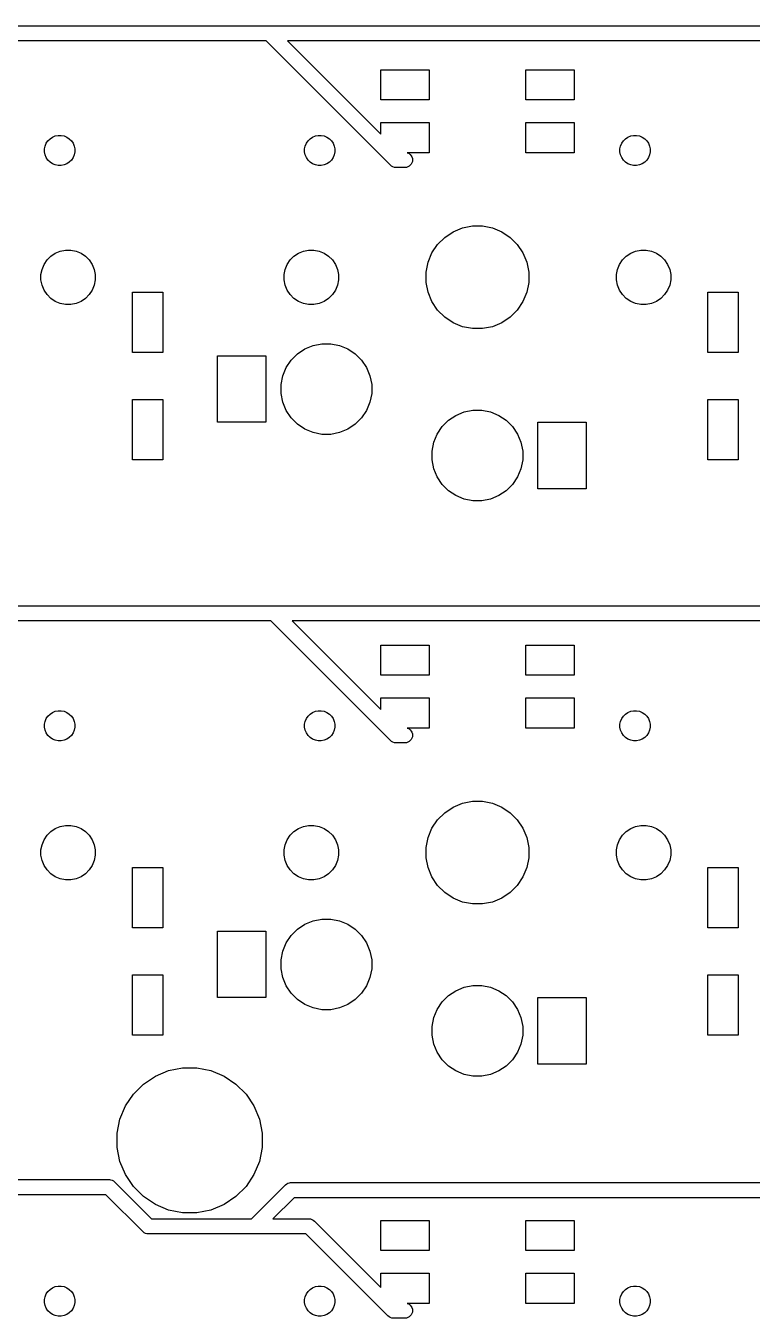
# Model space of a CAD drawing. Extents: x 33 to 239, y -108 to -23.
# Drawn here: x 141.4 to 165.45, y -76.76 to -33.97 of the extents above; entities that cross this region are included whole.
import ezdxf

# ---------------------------------------------------------------- set-up
doc = ezdxf.new("R2010")
doc.units = 0
doc.layers.add('BLACK', color=7, linetype='CONTINUOUS')

msp = doc.modelspace()

# ---------------------------------------------------------------- linework, layer by layer
at = {"layer": 'BLACK', "linetype": 'CONTINUOUS'}
for p, q in [((129.887, -33.975), (149.45, -33.975)), ((149.45, -33.975), (149.463, -33.9738)), ((149.463, -33.9738), (149.475, -33.975)), ((149.475, -33.975), (187.55, -33.975)), ((149.359, -34.475), (130.479, -34.475)), ((153.465, -38.5806), (149.359, -34.475)), ((187.459, -34.475), (150.066, -34.475)), ((150.066, -34.475), (153.15, -37.5589)), ((153.15, -36.425), (153.15, -35.425)), ((153.15, -35.425), (154.75, -35.425)), ((154.75, -35.425), (154.75, -36.425)), ((157.95, -36.425), (157.95, -35.425)), ((157.95, -35.425), (159.55, -35.425)), ((159.55, -35.425), (159.55, -36.425)), ((154.75, -36.425), (153.15, -36.425)), ((159.55, -36.425), (157.95, -36.425)), ((153.15, -37.5589), (153.15, -37.175)), ((153.15, -37.175), (154.75, -37.175)), ((154.75, -37.175), (154.75, -38.175)), ((157.95, -38.175), (157.95, -37.175)), ((157.95, -37.175), (159.55, -37.175)), ((159.55, -37.175), (159.55, -38.175)), ((142.283, -37.6569), (142.374, -37.6192)), ((142.374, -37.6192), (142.471, -37.6)), ((142.471, -37.6), (142.569, -37.6)), ((142.569, -37.6), (142.666, -37.6192)), ((142.666, -37.6192), (142.757, -37.6569)), ((150.893, -37.6569), (150.984, -37.6192)), ((150.984, -37.6192), (151.081, -37.6)), ((151.081, -37.6), (151.179, -37.6)), ((151.179, -37.6), (151.276, -37.6192)), ((151.276, -37.6192), (151.367, -37.6569)), ((161.333, -37.6569), (161.424, -37.6192)), ((161.424, -37.6192), (161.521, -37.6)), ((161.521, -37.6), (161.619, -37.6)), ((161.619, -37.6), (161.716, -37.6192)), ((161.716, -37.6192), (161.807, -37.6569)), ((142.02, -38.0508), (142.039, -37.9542)), ((142.02, -38.1492), (142.02, -38.0508)), ((142.039, -37.9542), (142.077, -37.8632)), ((142.077, -37.8632), (142.132, -37.7813)), ((142.132, -37.7813), (142.201, -37.7116)), ((142.201, -37.7116), (142.283, -37.6569)), ((142.757, -37.6569), (142.839, -37.7116)), ((142.839, -37.7116), (142.908, -37.7813)), ((142.908, -37.7813), (142.963, -37.8632)), ((142.963, -37.8632), (143.001, -37.9542)), ((143.001, -37.9542), (143.02, -38.0508)), ((143.02, -38.0508), (143.02, -38.1492)), ((150.63, -38.0508), (150.649, -37.9542)), ((150.63, -38.1492), (150.63, -38.0508)), ((150.649, -37.9542), (150.687, -37.8632)), ((150.687, -37.8632), (150.742, -37.7813)), ((150.742, -37.7813), (150.811, -37.7116)), ((150.811, -37.7116), (150.893, -37.6569)), ((151.367, -37.6569), (151.449, -37.7116)), ((151.449, -37.7116), (151.518, -37.7813)), ((151.518, -37.7813), (151.573, -37.8632)), ((151.573, -37.8632), (151.611, -37.9542)), ((151.611, -37.9542), (151.63, -38.0508)), ((151.63, -38.0508), (151.63, -38.1492)), ((161.07, -38.0508), (161.089, -37.9542)), ((161.07, -38.1492), (161.07, -38.0508)), ((161.089, -37.9542), (161.127, -37.8632)), ((161.127, -37.8632), (161.182, -37.7813)), ((161.182, -37.7813), (161.251, -37.7116)), ((161.251, -37.7116), (161.333, -37.6569)), ((161.807, -37.6569), (161.889, -37.7116)), ((161.889, -37.7116), (161.958, -37.7813)), ((161.958, -37.7813), (162.013, -37.8632)), ((162.013, -37.8632), (162.051, -37.9542)), ((162.051, -37.9542), (162.07, -38.0508)), ((162.07, -38.0508), (162.07, -38.1492)), ((142.039, -38.2458), (142.02, -38.1492)), ((142.077, -38.3368), (142.039, -38.2458)), ((142.132, -38.4187), (142.077, -38.3368)), ((142.201, -38.4884), (142.132, -38.4187)), ((142.283, -38.5431), (142.201, -38.4884)), ((142.839, -38.4884), (142.757, -38.5431)), ((142.908, -38.4187), (142.839, -38.4884)), ((142.963, -38.3368), (142.908, -38.4187)), ((143.001, -38.2458), (142.963, -38.3368)), ((143.02, -38.1492), (143.001, -38.2458)), ((150.649, -38.2458), (150.63, -38.1492)), ((150.687, -38.3368), (150.649, -38.2458)), ((150.742, -38.4187), (150.687, -38.3368)), ((150.811, -38.4884), (150.742, -38.4187)), ((150.893, -38.5431), (150.811, -38.4884)), ((151.449, -38.4884), (151.367, -38.5431)), ((151.518, -38.4187), (151.449, -38.4884)), ((151.573, -38.3368), (151.518, -38.4187)), ((151.611, -38.2458), (151.573, -38.3368)), ((151.63, -38.1492), (151.611, -38.2458)), ((154.75, -38.175), (154.028, -38.175)), ((154.028, -38.175), (154.046, -38.1804)), ((154.046, -38.1804), (154.09, -38.2036)), ((154.09, -38.2036), (154.128, -38.2349)), ((154.128, -38.2349), (154.159, -38.2729)), ((154.159, -38.2729), (154.182, -38.3164)), ((154.182, -38.5086), (154.159, -38.5521)), ((154.182, -38.3164), (154.196, -38.3635)), ((154.196, -38.4615), (154.182, -38.5086)), ((154.196, -38.3635), (154.201, -38.4125)), ((154.201, -38.4125), (154.196, -38.4615)), ((159.55, -38.175), (157.95, -38.175)), ((161.089, -38.2458), (161.07, -38.1492)), ((161.127, -38.3368), (161.089, -38.2458)), ((161.182, -38.4187), (161.127, -38.3368)), ((161.251, -38.4884), (161.182, -38.4187)), ((161.333, -38.5431), (161.251, -38.4884)), ((161.889, -38.4884), (161.807, -38.5431)), ((161.958, -38.4187), (161.889, -38.4884)), ((162.013, -38.3368), (161.958, -38.4187)), ((162.051, -38.2458), (162.013, -38.3368)), ((162.07, -38.1492), (162.051, -38.2458)), ((142.374, -38.5808), (142.283, -38.5431)), ((142.471, -38.6), (142.374, -38.5808)), ((142.569, -38.6), (142.471, -38.6)), ((142.666, -38.5808), (142.569, -38.6)), ((142.757, -38.5431), (142.666, -38.5808)), ((150.984, -38.5808), (150.893, -38.5431)), ((151.081, -38.6), (150.984, -38.5808)), ((151.179, -38.6), (151.081, -38.6)), ((151.276, -38.5808), (151.179, -38.6)), ((151.367, -38.5431), (151.276, -38.5808)), ((153.472, -38.5901), (153.465, -38.5806)), ((153.51, -38.6214), (153.472, -38.5901)), ((153.554, -38.6446), (153.51, -38.6214)), ((153.601, -38.6589), (153.554, -38.6446)), ((153.638, -38.6625), (153.601, -38.6589)), ((153.65, -38.6637), (153.638, -38.6625)), ((153.638, -38.6625), (153.638, -38.6625)), ((153.662, -38.6625), (153.65, -38.6637)), ((153.962, -38.6625), (153.662, -38.6625)), ((153.999, -38.6589), (153.962, -38.6625)), ((154.046, -38.6446), (153.999, -38.6589)), ((154.09, -38.6214), (154.046, -38.6446)), ((154.128, -38.5901), (154.09, -38.6214)), ((154.159, -38.5521), (154.128, -38.5901)), ((161.424, -38.5808), (161.333, -38.5431)), ((161.521, -38.6), (161.424, -38.5808)), ((161.619, -38.6), (161.521, -38.6)), ((161.716, -38.5808), (161.619, -38.6)), ((161.807, -38.5431), (161.716, -38.5808)), ((155.854, -40.6653), (156.183, -40.6)), ((156.183, -40.6), (156.517, -40.6)), ((156.517, -40.6), (156.846, -40.6653)), ((155.03, -41.2163), (155.266, -40.9795)), ((155.266, -40.9795), (155.545, -40.7935)), ((155.545, -40.7935), (155.854, -40.6653)), ((156.846, -40.6653), (157.155, -40.7935)), ((157.155, -40.7935), (157.434, -40.9795)), ((157.434, -40.9795), (157.67, -41.2163)), ((142.226, -41.6009), (142.374, -41.5024)), ((142.374, -41.5024), (142.537, -41.4346)), ((142.537, -41.4346), (142.711, -41.4)), ((142.711, -41.4), (142.889, -41.4)), ((142.889, -41.4), (143.063, -41.4346)), ((143.063, -41.4346), (143.226, -41.5024)), ((143.226, -41.5024), (143.374, -41.6009)), ((150.276, -41.6009), (150.424, -41.5024)), ((150.424, -41.5024), (150.587, -41.4346)), ((150.587, -41.4346), (150.761, -41.4)), ((150.761, -41.4), (150.939, -41.4)), ((150.939, -41.4), (151.113, -41.4346)), ((151.113, -41.4346), (151.276, -41.5024)), ((151.276, -41.5024), (151.424, -41.6009)), ((154.715, -41.8041), (154.843, -41.4947)), ((154.843, -41.4947), (155.03, -41.2163)), ((157.67, -41.2163), (157.857, -41.4947)), ((157.857, -41.4947), (157.985, -41.8041)), ((161.276, -41.6009), (161.424, -41.5024)), ((161.424, -41.5024), (161.587, -41.4346)), ((161.587, -41.4346), (161.761, -41.4)), ((161.761, -41.4), (161.939, -41.4)), ((161.939, -41.4), (162.113, -41.4346)), ((162.113, -41.4346), (162.276, -41.5024)), ((162.276, -41.5024), (162.424, -41.6009)), ((141.935, -42.0375), (142.002, -41.8737)), ((142.002, -41.8737), (142.101, -41.7263)), ((142.101, -41.7263), (142.226, -41.6009)), ((143.374, -41.6009), (143.499, -41.7263)), ((143.499, -41.7263), (143.598, -41.8737)), ((143.598, -41.8737), (143.665, -42.0375)), ((149.985, -42.0375), (150.052, -41.8737)), ((150.052, -41.8737), (150.151, -41.7263)), ((150.151, -41.7263), (150.276, -41.6009)), ((151.424, -41.6009), (151.549, -41.7263)), ((151.549, -41.7263), (151.648, -41.8737)), ((151.648, -41.8737), (151.715, -42.0375)), ((154.65, -42.1326), (154.715, -41.8041)), ((157.985, -41.8041), (158.05, -42.1326)), ((160.985, -42.0375), (161.052, -41.8737)), ((161.052, -41.8737), (161.151, -41.7263)), ((161.151, -41.7263), (161.276, -41.6009)), ((162.424, -41.6009), (162.549, -41.7263)), ((162.549, -41.7263), (162.648, -41.8737)), ((162.648, -41.8737), (162.715, -42.0375)), ((141.9, -42.2114), (141.935, -42.0375)), ((141.9, -42.3886), (141.9, -42.2114)), ((143.665, -42.0375), (143.7, -42.2114)), ((143.7, -42.2114), (143.7, -42.3886)), ((149.95, -42.2114), (149.985, -42.0375)), ((149.95, -42.3886), (149.95, -42.2114)), ((151.715, -42.0375), (151.75, -42.2114)), ((151.75, -42.2114), (151.75, -42.3886)), ((154.65, -42.4674), (154.65, -42.1326)), ((158.05, -42.1326), (158.05, -42.4674)), ((160.95, -42.2114), (160.985, -42.0375)), ((160.95, -42.3886), (160.95, -42.2114)), ((162.715, -42.0375), (162.75, -42.2114)), ((162.75, -42.2114), (162.75, -42.3886)), ((141.935, -42.5625), (141.9, -42.3886)), ((142.002, -42.7263), (141.935, -42.5625)), ((142.101, -42.8737), (142.002, -42.7263)), ((143.598, -42.7263), (143.499, -42.8737)), ((143.665, -42.5625), (143.598, -42.7263)), ((143.7, -42.3886), (143.665, -42.5625)), ((149.985, -42.5625), (149.95, -42.3886)), ((150.052, -42.7263), (149.985, -42.5625)), ((150.151, -42.8737), (150.052, -42.7263)), ((151.648, -42.7263), (151.549, -42.8737)), ((151.715, -42.5625), (151.648, -42.7263)), ((151.75, -42.3886), (151.715, -42.5625)), ((154.715, -42.7959), (154.65, -42.4674)), ((158.05, -42.4674), (157.985, -42.7959)), ((160.985, -42.5625), (160.95, -42.3886)), ((161.052, -42.7263), (160.985, -42.5625)), ((161.151, -42.8737), (161.052, -42.7263)), ((162.648, -42.7263), (162.549, -42.8737)), ((162.715, -42.5625), (162.648, -42.7263)), ((162.75, -42.3886), (162.715, -42.5625)), ((142.226, -42.9991), (142.101, -42.8737)), ((142.374, -43.0976), (142.226, -42.9991)), ((142.537, -43.1654), (142.374, -43.0976)), ((142.711, -43.2), (142.537, -43.1654)), ((142.889, -43.2), (142.711, -43.2)), ((143.063, -43.1654), (142.889, -43.2)), ((143.226, -43.0976), (143.063, -43.1654)), ((143.374, -42.9991), (143.226, -43.0976)), ((143.499, -42.8737), (143.374, -42.9991)), ((144.931, -44.7937), (144.931, -42.7937)), ((144.931, -42.7937), (145.931, -42.7937)), ((145.931, -42.7937), (145.931, -44.7937)), ((150.276, -42.9991), (150.151, -42.8737)), ((150.424, -43.0976), (150.276, -42.9991)), ((150.587, -43.1654), (150.424, -43.0976)), ((150.761, -43.2), (150.587, -43.1654)), ((150.939, -43.2), (150.761, -43.2)), ((151.113, -43.1654), (150.939, -43.2)), ((151.276, -43.0976), (151.113, -43.1654)), ((151.424, -42.9991), (151.276, -43.0976)), ((151.549, -42.8737), (151.424, -42.9991)), ((154.843, -43.1053), (154.715, -42.7959)), ((155.03, -43.3837), (154.843, -43.1053)), ((157.857, -43.1053), (157.67, -43.3837)), ((157.985, -42.7959), (157.857, -43.1053)), ((161.276, -42.9991), (161.151, -42.8737)), ((161.424, -43.0976), (161.276, -42.9991)), ((161.587, -43.1654), (161.424, -43.0976)), ((161.761, -43.2), (161.587, -43.1654)), ((161.939, -43.2), (161.761, -43.2)), ((162.113, -43.1654), (161.939, -43.2)), ((162.276, -43.0976), (162.113, -43.1654)), ((162.424, -42.9991), (162.276, -43.0976)), ((162.549, -42.8737), (162.424, -42.9991)), ((163.981, -44.7937), (163.981, -42.7937)), ((163.981, -42.7937), (164.981, -42.7937)), ((164.981, -42.7937), (164.981, -44.7937)), ((155.266, -43.6205), (155.03, -43.3837)), ((155.545, -43.8065), (155.266, -43.6205)), ((157.434, -43.6205), (157.155, -43.8065)), ((157.67, -43.3837), (157.434, -43.6205)), ((155.854, -43.9347), (155.545, -43.8065)), ((156.183, -44), (155.854, -43.9347)), ((156.517, -44), (156.183, -44)), ((156.846, -43.9347), (156.517, -44)), ((157.155, -43.8065), (156.846, -43.9347)), ((150.912, -44.5576), (151.202, -44.5)), ((151.202, -44.5), (151.498, -44.5)), ((151.498, -44.5), (151.788, -44.5576)), ((145.931, -44.7937), (144.931, -44.7937)), ((147.75, -47.1), (147.75, -44.9)), ((147.75, -44.9), (149.35, -44.9)), ((149.35, -44.9), (149.35, -47.1)), ((150.185, -45.0438), (150.394, -44.8349)), ((150.394, -44.8349), (150.639, -44.6707)), ((150.639, -44.6707), (150.912, -44.5576)), ((151.788, -44.5576), (152.061, -44.6707)), ((152.061, -44.6707), (152.306, -44.8349)), ((152.306, -44.8349), (152.515, -45.0438)), ((164.981, -44.7937), (163.981, -44.7937)), ((149.908, -45.5625), (150.021, -45.2895)), ((150.021, -45.2895), (150.185, -45.0438)), ((152.515, -45.0438), (152.679, -45.2895)), ((152.679, -45.2895), (152.792, -45.5625)), ((149.85, -45.8523), (149.908, -45.5625)), ((152.792, -45.5625), (152.85, -45.8523)), ((149.85, -46.1477), (149.85, -45.8523)), ((149.908, -46.4375), (149.85, -46.1477)), ((152.85, -46.1477), (152.792, -46.4375)), ((152.85, -45.8523), (152.85, -46.1477)), ((144.931, -48.3437), (144.931, -46.3437)), ((144.931, -46.3437), (145.931, -46.3437)), ((145.931, -46.3437), (145.931, -48.3437)), ((150.021, -46.7105), (149.908, -46.4375)), ((152.792, -46.4375), (152.679, -46.7105)), ((163.981, -48.3437), (163.981, -46.3437)), ((163.981, -46.3437), (164.981, -46.3437)), ((164.981, -46.3437), (164.981, -48.3437)), ((150.185, -46.9562), (150.021, -46.7105)), ((150.394, -47.1651), (150.185, -46.9562)), ((152.515, -46.9562), (152.306, -47.1651)), ((152.679, -46.7105), (152.515, -46.9562)), ((155.185, -47.2438), (155.394, -47.0349)), ((155.394, -47.0349), (155.639, -46.8707)), ((155.639, -46.8707), (155.912, -46.7576)), ((155.912, -46.7576), (156.202, -46.7)), ((156.202, -46.7), (156.498, -46.7)), ((156.498, -46.7), (156.788, -46.7576)), ((156.788, -46.7576), (157.061, -46.8707)), ((157.061, -46.8707), (157.306, -47.0349)), ((157.306, -47.0349), (157.515, -47.2438)), ((149.35, -47.1), (147.75, -47.1)), ((150.639, -47.3293), (150.394, -47.1651)), ((150.912, -47.4424), (150.639, -47.3293)), ((151.202, -47.5), (150.912, -47.4424)), ((151.788, -47.4424), (151.498, -47.5)), ((152.061, -47.3293), (151.788, -47.4424)), ((152.306, -47.1651), (152.061, -47.3293)), ((154.908, -47.7625), (155.021, -47.4895)), ((155.021, -47.4895), (155.185, -47.2438)), ((157.515, -47.2438), (157.679, -47.4895)), ((157.679, -47.4895), (157.792, -47.7625)), ((158.35, -49.3), (158.35, -47.1)), ((158.35, -47.1), (159.95, -47.1)), ((159.95, -47.1), (159.95, -49.3)), ((151.498, -47.5), (151.202, -47.5)), ((154.85, -48.0523), (154.908, -47.7625)), ((157.792, -47.7625), (157.85, -48.0523)), ((145.931, -48.3437), (144.931, -48.3437)), ((154.85, -48.3477), (154.85, -48.0523)), ((154.908, -48.6375), (154.85, -48.3477)), ((157.85, -48.3477), (157.792, -48.6375)), ((157.85, -48.0523), (157.85, -48.3477)), ((164.981, -48.3437), (163.981, -48.3437)), ((155.021, -48.9105), (154.908, -48.6375)), ((157.792, -48.6375), (157.679, -48.9105)), ((155.185, -49.1562), (155.021, -48.9105)), ((155.394, -49.3651), (155.185, -49.1562)), ((157.515, -49.1562), (157.306, -49.3651)), ((157.679, -48.9105), (157.515, -49.1562)), ((155.639, -49.5293), (155.394, -49.3651)), ((155.912, -49.6424), (155.639, -49.5293)), ((157.061, -49.5293), (156.788, -49.6424)), ((157.306, -49.3651), (157.061, -49.5293)), ((159.95, -49.3), (158.35, -49.3)), ((156.202, -49.7), (155.912, -49.6424)), ((156.498, -49.7), (156.202, -49.7)), ((156.788, -49.6424), (156.498, -49.7)), ((130.575, -53.175), (149.6, -53.175)), ((149.6, -53.175), (149.612, -53.1738)), ((149.612, -53.1738), (149.625, -53.175)), ((149.625, -53.175), (168.65, -53.175)), ((149.509, -53.675), (131.166, -53.675)), ((153.465, -57.6306), (149.509, -53.675)), ((168.559, -53.675), (150.216, -53.675)), ((150.216, -53.675), (153.15, -56.6089)), ((153.15, -55.475), (153.15, -54.475)), ((153.15, -54.475), (154.75, -54.475)), ((154.75, -54.475), (154.75, -55.475)), ((157.95, -55.475), (157.95, -54.475)), ((157.95, -54.475), (159.55, -54.475)), ((159.55, -54.475), (159.55, -55.475)), ((154.75, -55.475), (153.15, -55.475)), ((159.55, -55.475), (157.95, -55.475)), ((153.15, -56.6089), (153.15, -56.225)), ((153.15, -56.225), (154.75, -56.225)), ((154.75, -56.225), (154.75, -57.225)), ((157.95, -57.225), (157.95, -56.225)), ((157.95, -56.225), (159.55, -56.225)), ((159.55, -56.225), (159.55, -57.225)), ((142.077, -56.9132), (142.132, -56.8313)), ((142.132, -56.8313), (142.201, -56.7616)), ((142.201, -56.7616), (142.283, -56.7069)), ((142.283, -56.7069), (142.374, -56.6692)), ((142.374, -56.6692), (142.471, -56.65)), ((142.471, -56.65), (142.569, -56.65)), ((142.569, -56.65), (142.666, -56.6692)), ((142.666, -56.6692), (142.757, -56.7069)), ((142.757, -56.7069), (142.839, -56.7616)), ((142.839, -56.7616), (142.908, -56.8313)), ((142.908, -56.8313), (142.963, -56.9132)), ((150.687, -56.9132), (150.742, -56.8313)), ((150.742, -56.8313), (150.811, -56.7616)), ((150.811, -56.7616), (150.893, -56.7069)), ((150.893, -56.7069), (150.984, -56.6692)), ((150.984, -56.6692), (151.081, -56.65)), ((151.081, -56.65), (151.179, -56.65)), ((151.179, -56.65), (151.276, -56.6692)), ((151.276, -56.6692), (151.367, -56.7069)), ((151.367, -56.7069), (151.449, -56.7616)), ((151.449, -56.7616), (151.518, -56.8313)), ((151.518, -56.8313), (151.573, -56.9132)), ((161.127, -56.9132), (161.182, -56.8313)), ((161.182, -56.8313), (161.251, -56.7616)), ((161.251, -56.7616), (161.333, -56.7069)), ((161.333, -56.7069), (161.424, -56.6692)), ((161.424, -56.6692), (161.521, -56.65)), ((161.521, -56.65), (161.619, -56.65)), ((161.619, -56.65), (161.716, -56.6692)), ((161.716, -56.6692), (161.807, -56.7069)), ((161.807, -56.7069), (161.889, -56.7616)), ((161.889, -56.7616), (161.958, -56.8313)), ((161.958, -56.8313), (162.013, -56.9132)), ((142.02, -57.1008), (142.039, -57.0042)), ((142.02, -57.1992), (142.02, -57.1008)), ((142.039, -57.2958), (142.02, -57.1992)), ((142.039, -57.0042), (142.077, -56.9132)), ((142.077, -57.3868), (142.039, -57.2958)), ((142.963, -56.9132), (143.001, -57.0042)), ((143.001, -57.2958), (142.963, -57.3868)), ((143.001, -57.0042), (143.02, -57.1008)), ((143.02, -57.1992), (143.001, -57.2958)), ((143.02, -57.1008), (143.02, -57.1992)), ((150.63, -57.1008), (150.649, -57.0042)), ((150.63, -57.1992), (150.63, -57.1008)), ((150.649, -57.2958), (150.63, -57.1992)), ((150.649, -57.0042), (150.687, -56.9132)), ((150.687, -57.3868), (150.649, -57.2958)), ((151.573, -56.9132), (151.611, -57.0042)), ((151.611, -57.2958), (151.573, -57.3868)), ((151.611, -57.0042), (151.63, -57.1008)), ((151.63, -57.1992), (151.611, -57.2958)), ((151.63, -57.1008), (151.63, -57.1992)), ((154.75, -57.225), (154.028, -57.225)), ((154.028, -57.225), (154.046, -57.2304)), ((154.046, -57.2304), (154.09, -57.2536)), ((154.09, -57.2536), (154.128, -57.2849)), ((154.128, -57.2849), (154.159, -57.3229)), ((154.159, -57.3229), (154.182, -57.3664)), ((159.55, -57.225), (157.95, -57.225)), ((161.07, -57.1008), (161.089, -57.0042)), ((161.07, -57.1992), (161.07, -57.1008)), ((161.089, -57.2958), (161.07, -57.1992)), ((161.089, -57.0042), (161.127, -56.9132)), ((161.127, -57.3868), (161.089, -57.2958)), ((162.013, -56.9132), (162.051, -57.0042)), ((162.051, -57.2958), (162.013, -57.3868)), ((162.051, -57.0042), (162.07, -57.1008)), ((162.07, -57.1992), (162.051, -57.2958)), ((162.07, -57.1008), (162.07, -57.1992)), ((142.132, -57.4687), (142.077, -57.3868)), ((142.201, -57.5384), (142.132, -57.4687)), ((142.283, -57.5931), (142.201, -57.5384)), ((142.374, -57.6308), (142.283, -57.5931)), ((142.471, -57.65), (142.374, -57.6308)), ((142.569, -57.65), (142.471, -57.65)), ((142.666, -57.6308), (142.569, -57.65)), ((142.757, -57.5931), (142.666, -57.6308)), ((142.839, -57.5384), (142.757, -57.5931)), ((142.908, -57.4687), (142.839, -57.5384)), ((142.963, -57.3868), (142.908, -57.4687)), ((150.742, -57.4687), (150.687, -57.3868)), ((150.811, -57.5384), (150.742, -57.4687)), ((150.893, -57.5931), (150.811, -57.5384)), ((150.984, -57.6308), (150.893, -57.5931)), ((151.081, -57.65), (150.984, -57.6308)), ((151.179, -57.65), (151.081, -57.65)), ((151.276, -57.6308), (151.179, -57.65)), ((151.367, -57.5931), (151.276, -57.6308)), ((151.449, -57.5384), (151.367, -57.5931)), ((151.518, -57.4687), (151.449, -57.5384)), ((151.573, -57.3868), (151.518, -57.4687)), ((153.472, -57.6401), (153.465, -57.6306)), ((153.51, -57.6714), (153.472, -57.6401)), ((153.554, -57.6946), (153.51, -57.6714)), ((153.601, -57.7089), (153.554, -57.6946)), ((153.638, -57.7125), (153.601, -57.7089)), ((153.65, -57.7137), (153.638, -57.7125)), ((153.638, -57.7125), (153.638, -57.7125)), ((153.662, -57.7125), (153.65, -57.7137)), ((153.962, -57.7125), (153.662, -57.7125)), ((153.999, -57.7089), (153.962, -57.7125)), ((154.046, -57.6946), (153.999, -57.7089)), ((154.09, -57.6714), (154.046, -57.6946)), ((154.128, -57.6401), (154.09, -57.6714)), ((154.159, -57.6021), (154.128, -57.6401)), ((154.182, -57.5586), (154.159, -57.6021)), ((154.182, -57.3664), (154.196, -57.4135)), ((154.196, -57.5115), (154.182, -57.5586)), ((154.196, -57.4135), (154.201, -57.4625)), ((154.201, -57.4625), (154.196, -57.5115)), ((161.182, -57.4687), (161.127, -57.3868)), ((161.251, -57.5384), (161.182, -57.4687)), ((161.333, -57.5931), (161.251, -57.5384)), ((161.424, -57.6308), (161.333, -57.5931)), ((161.521, -57.65), (161.424, -57.6308)), ((161.619, -57.65), (161.521, -57.65)), ((161.716, -57.6308), (161.619, -57.65)), ((161.807, -57.5931), (161.716, -57.6308)), ((161.889, -57.5384), (161.807, -57.5931)), ((161.958, -57.4687), (161.889, -57.5384)), ((162.013, -57.3868), (161.958, -57.4687)), ((155.266, -60.0295), (155.545, -59.8435)), ((155.545, -59.8435), (155.854, -59.7153)), ((155.854, -59.7153), (156.183, -59.65)), ((156.183, -59.65), (156.517, -59.65)), ((156.517, -59.65), (156.846, -59.7153)), ((156.846, -59.7153), (157.155, -59.8435)), ((157.155, -59.8435), (157.434, -60.0295)), ((154.843, -60.5447), (155.03, -60.2663)), ((155.03, -60.2663), (155.266, -60.0295)), ((157.434, -60.0295), (157.67, -60.2663)), ((157.67, -60.2663), (157.857, -60.5447)), ((142.101, -60.7763), (142.226, -60.6509)), ((142.226, -60.6509), (142.374, -60.5524)), ((142.374, -60.5524), (142.537, -60.4846)), ((142.537, -60.4846), (142.711, -60.45)), ((142.711, -60.45), (142.889, -60.45)), ((142.889, -60.45), (143.063, -60.4846)), ((143.063, -60.4846), (143.226, -60.5524)), ((143.226, -60.5524), (143.374, -60.6509)), ((143.374, -60.6509), (143.499, -60.7763)), ((150.151, -60.7763), (150.276, -60.6509)), ((150.276, -60.6509), (150.424, -60.5524)), ((150.424, -60.5524), (150.587, -60.4846)), ((150.587, -60.4846), (150.761, -60.45)), ((150.761, -60.45), (150.939, -60.45)), ((150.939, -60.45), (151.113, -60.4846)), ((151.113, -60.4846), (151.276, -60.5524)), ((151.276, -60.5524), (151.424, -60.6509)), ((151.424, -60.6509), (151.549, -60.7763)), ((154.715, -60.8541), (154.843, -60.5447)), ((157.857, -60.5447), (157.985, -60.8541)), ((161.151, -60.7763), (161.276, -60.6509)), ((161.276, -60.6509), (161.424, -60.5524)), ((161.424, -60.5524), (161.587, -60.4846)), ((161.587, -60.4846), (161.761, -60.45)), ((161.761, -60.45), (161.939, -60.45)), ((161.939, -60.45), (162.113, -60.4846)), ((162.113, -60.4846), (162.276, -60.5524)), ((162.276, -60.5524), (162.424, -60.6509)), ((162.424, -60.6509), (162.549, -60.7763)), ((141.9, -61.2614), (141.935, -61.0875)), ((141.935, -61.0875), (142.002, -60.9237)), ((142.002, -60.9237), (142.101, -60.7763)), ((143.499, -60.7763), (143.598, -60.9237)), ((143.598, -60.9237), (143.665, -61.0875)), ((143.665, -61.0875), (143.7, -61.2614)), ((149.95, -61.2614), (149.985, -61.0875)), ((149.985, -61.0875), (150.052, -60.9237)), ((150.052, -60.9237), (150.151, -60.7763)), ((151.549, -60.7763), (151.648, -60.9237)), ((151.648, -60.9237), (151.715, -61.0875)), ((151.715, -61.0875), (151.75, -61.2614)), ((154.65, -61.1826), (154.715, -60.8541)), ((154.65, -61.5174), (154.65, -61.1826)), ((157.985, -60.8541), (158.05, -61.1826)), ((158.05, -61.1826), (158.05, -61.5174)), ((160.95, -61.2614), (160.985, -61.0875)), ((160.985, -61.0875), (161.052, -60.9237)), ((161.052, -60.9237), (161.151, -60.7763)), ((162.549, -60.7763), (162.648, -60.9237)), ((162.648, -60.9237), (162.715, -61.0875)), ((162.715, -61.0875), (162.75, -61.2614)), ((141.9, -61.4386), (141.9, -61.2614)), ((141.935, -61.6125), (141.9, -61.4386)), ((142.002, -61.7763), (141.935, -61.6125)), ((143.665, -61.6125), (143.598, -61.7763)), ((143.7, -61.4386), (143.665, -61.6125)), ((143.7, -61.2614), (143.7, -61.4386)), ((149.95, -61.4386), (149.95, -61.2614)), ((149.985, -61.6125), (149.95, -61.4386)), ((150.052, -61.7763), (149.985, -61.6125)), ((151.715, -61.6125), (151.648, -61.7763)), ((151.75, -61.4386), (151.715, -61.6125)), ((151.75, -61.2614), (151.75, -61.4386)), ((154.715, -61.8459), (154.65, -61.5174)), ((158.05, -61.5174), (157.985, -61.8459)), ((160.95, -61.4386), (160.95, -61.2614)), ((160.985, -61.6125), (160.95, -61.4386)), ((161.052, -61.7763), (160.985, -61.6125)), ((162.715, -61.6125), (162.648, -61.7763)), ((162.75, -61.4386), (162.715, -61.6125)), ((162.75, -61.2614), (162.75, -61.4386)), ((142.101, -61.9237), (142.002, -61.7763)), ((142.226, -62.0491), (142.101, -61.9237)), ((143.499, -61.9237), (143.374, -62.0491)), ((143.598, -61.7763), (143.499, -61.9237)), ((144.931, -63.8437), (144.931, -61.8437)), ((144.931, -61.8437), (145.931, -61.8437)), ((145.931, -61.8437), (145.931, -63.8437)), ((150.151, -61.9237), (150.052, -61.7763)), ((150.276, -62.0491), (150.151, -61.9237)), ((151.549, -61.9237), (151.424, -62.0491)), ((151.648, -61.7763), (151.549, -61.9237)), ((154.843, -62.1553), (154.715, -61.8459)), ((157.985, -61.8459), (157.857, -62.1553)), ((161.151, -61.9237), (161.052, -61.7763)), ((161.276, -62.0491), (161.151, -61.9237)), ((162.549, -61.9237), (162.424, -62.0491)), ((162.648, -61.7763), (162.549, -61.9237)), ((163.981, -63.8437), (163.981, -61.8437)), ((163.981, -61.8437), (164.981, -61.8437)), ((164.981, -61.8437), (164.981, -63.8437)), ((142.374, -62.1476), (142.226, -62.0491)), ((142.537, -62.2154), (142.374, -62.1476)), ((142.711, -62.25), (142.537, -62.2154)), ((142.889, -62.25), (142.711, -62.25)), ((143.063, -62.2154), (142.889, -62.25)), ((143.226, -62.1476), (143.063, -62.2154)), ((143.374, -62.0491), (143.226, -62.1476)), ((150.424, -62.1476), (150.276, -62.0491)), ((150.587, -62.2154), (150.424, -62.1476)), ((150.761, -62.25), (150.587, -62.2154)), ((150.939, -62.25), (150.761, -62.25)), ((151.113, -62.2154), (150.939, -62.25)), ((151.276, -62.1476), (151.113, -62.2154)), ((151.424, -62.0491), (151.276, -62.1476)), ((155.03, -62.4337), (154.843, -62.1553)), ((155.266, -62.6705), (155.03, -62.4337)), ((157.67, -62.4337), (157.434, -62.6705)), ((157.857, -62.1553), (157.67, -62.4337)), ((161.424, -62.1476), (161.276, -62.0491)), ((161.587, -62.2154), (161.424, -62.1476)), ((161.761, -62.25), (161.587, -62.2154)), ((161.939, -62.25), (161.761, -62.25)), ((162.113, -62.2154), (161.939, -62.25)), ((162.276, -62.1476), (162.113, -62.2154)), ((162.424, -62.0491), (162.276, -62.1476)), ((155.545, -62.8565), (155.266, -62.6705)), ((155.854, -62.9847), (155.545, -62.8565)), ((157.155, -62.8565), (156.846, -62.9847)), ((157.434, -62.6705), (157.155, -62.8565)), ((156.183, -63.05), (155.854, -62.9847)), ((156.517, -63.05), (156.183, -63.05)), ((156.846, -62.9847), (156.517, -63.05)), ((150.394, -63.8849), (150.639, -63.7207)), ((150.639, -63.7207), (150.912, -63.6076)), ((150.912, -63.6076), (151.202, -63.55)), ((151.202, -63.55), (151.498, -63.55)), ((151.498, -63.55), (151.788, -63.6076)), ((151.788, -63.6076), (152.061, -63.7207)), ((152.061, -63.7207), (152.306, -63.8849)), ((145.931, -63.8437), (144.931, -63.8437)), ((147.75, -66.15), (147.75, -63.95)), ((147.75, -63.95), (149.35, -63.95)), ((149.35, -63.95), (149.35, -66.15)), ((150.021, -64.3395), (150.185, -64.0938)), ((150.185, -64.0938), (150.394, -63.8849)), ((152.306, -63.8849), (152.515, -64.0938)), ((152.515, -64.0938), (152.679, -64.3395)), ((164.981, -63.8437), (163.981, -63.8437)), ((149.85, -64.9023), (149.908, -64.6125)), ((149.908, -64.6125), (150.021, -64.3395)), ((152.679, -64.3395), (152.792, -64.6125)), ((152.792, -64.6125), (152.85, -64.9023)), ((149.85, -65.1977), (149.85, -64.9023)), ((152.85, -64.9023), (152.85, -65.1977)), ((144.931, -67.3937), (144.931, -65.3937)), ((144.931, -65.3937), (145.931, -65.3937)), ((145.931, -65.3937), (145.931, -67.3937)), ((149.908, -65.4875), (149.85, -65.1977)), ((152.85, -65.1977), (152.792, -65.4875)), ((163.981, -67.3937), (163.981, -65.3937)), ((163.981, -65.3937), (164.981, -65.3937)), ((164.981, -65.3937), (164.981, -67.3937)), ((150.021, -65.7605), (149.908, -65.4875)), ((150.185, -66.0062), (150.021, -65.7605)), ((152.679, -65.7605), (152.515, -66.0062)), ((152.792, -65.4875), (152.679, -65.7605)), ((155.639, -65.9207), (155.912, -65.8076)), ((155.912, -65.8076), (156.202, -65.75)), ((156.202, -65.75), (156.498, -65.75)), ((156.498, -65.75), (156.788, -65.8076)), ((156.788, -65.8076), (157.061, -65.9207)), ((149.35, -66.15), (147.75, -66.15)), ((150.394, -66.2151), (150.185, -66.0062)), ((150.639, -66.3793), (150.394, -66.2151)), ((152.306, -66.2151), (152.061, -66.3793)), ((152.515, -66.0062), (152.306, -66.2151)), ((155.021, -66.5395), (155.185, -66.2938)), ((155.185, -66.2938), (155.394, -66.0849)), ((155.394, -66.0849), (155.639, -65.9207)), ((157.061, -65.9207), (157.306, -66.0849)), ((157.306, -66.0849), (157.515, -66.2938)), ((157.515, -66.2938), (157.679, -66.5395)), ((158.35, -68.35), (158.35, -66.15)), ((158.35, -66.15), (159.95, -66.15)), ((159.95, -66.15), (159.95, -68.35)), ((150.912, -66.4924), (150.639, -66.3793)), ((151.202, -66.55), (150.912, -66.4924)), ((151.498, -66.55), (151.202, -66.55)), ((151.788, -66.4924), (151.498, -66.55)), ((152.061, -66.3793), (151.788, -66.4924)), ((154.908, -66.8125), (155.021, -66.5395)), ((157.679, -66.5395), (157.792, -66.8125)), ((154.85, -67.1023), (154.908, -66.8125)), ((154.85, -67.3977), (154.85, -67.1023)), ((157.792, -66.8125), (157.85, -67.1023)), ((157.85, -67.1023), (157.85, -67.3977)), ((145.931, -67.3937), (144.931, -67.3937)), ((154.908, -67.6875), (154.85, -67.3977)), ((157.85, -67.3977), (157.792, -67.6875)), ((164.981, -67.3937), (163.981, -67.3937)), ((155.021, -67.9605), (154.908, -67.6875)), ((155.185, -68.2062), (155.021, -67.9605)), ((157.679, -67.9605), (157.515, -68.2062)), ((157.792, -67.6875), (157.679, -67.9605)), ((155.394, -68.4151), (155.185, -68.2062)), ((155.639, -68.5793), (155.394, -68.4151)), ((157.306, -68.4151), (157.061, -68.5793)), ((157.515, -68.2062), (157.306, -68.4151)), ((159.95, -68.35), (158.35, -68.35)), ((145.295, -69.0108), (145.688, -68.7481)), ((145.688, -68.7481), (146.125, -68.5672)), ((146.125, -68.5672), (146.589, -68.475)), ((146.589, -68.475), (147.061, -68.475)), ((147.061, -68.475), (147.525, -68.5672)), ((147.525, -68.5672), (147.962, -68.7481)), ((147.962, -68.7481), (148.355, -69.0108)), ((155.912, -68.6924), (155.639, -68.5793)), ((156.202, -68.75), (155.912, -68.6924)), ((156.498, -68.75), (156.202, -68.75)), ((156.788, -68.6924), (156.498, -68.75)), ((157.061, -68.5793), (156.788, -68.6924)), ((144.961, -69.3451), (145.295, -69.0108)), ((148.355, -69.0108), (148.689, -69.3451)), ((144.517, -70.1749), (144.698, -69.7382)), ((144.698, -69.7382), (144.961, -69.3451)), ((148.689, -69.3451), (148.952, -69.7382)), ((148.952, -69.7382), (149.133, -70.1749)), ((144.425, -70.6386), (144.517, -70.1749)), ((149.133, -70.1749), (149.225, -70.6386)), ((144.425, -71.1114), (144.425, -70.6386)), ((149.225, -70.6386), (149.225, -71.1114)), ((144.517, -71.5751), (144.425, -71.1114)), ((149.225, -71.1114), (149.133, -71.5751)), ((144.698, -72.0118), (144.517, -71.5751)), ((149.133, -71.5751), (148.952, -72.0118)), ((130.525, -72.175), (144.145, -72.175)), ((144.145, -72.175), (144.157, -72.1738)), ((144.157, -72.1738), (144.169, -72.175)), ((144.169, -72.175), (144.206, -72.1786)), ((144.206, -72.1786), (144.253, -72.1929)), ((144.253, -72.1929), (144.297, -72.2161)), ((144.297, -72.2161), (144.335, -72.2474)), ((144.335, -72.2474), (144.342, -72.2569)), ((144.342, -72.2569), (145.561, -73.475)), ((144.961, -72.4049), (144.698, -72.0118)), ((148.952, -72.0118), (148.689, -72.4049)), ((150.035, -72.3161), (150.079, -72.2929)), ((150.079, -72.2929), (150.126, -72.2786)), ((150.126, -72.2786), (150.163, -72.275)), ((150.163, -72.275), (150.175, -72.2738)), ((150.163, -72.275), (150.163, -72.275)), ((150.175, -72.2738), (150.187, -72.275)), ((150.187, -72.275), (168.64, -72.275)), ((144.053, -72.675), (131.116, -72.675)), ((145.272, -73.8931), (144.053, -72.675)), ((145.295, -72.7392), (144.961, -72.4049)), ((145.688, -73.0019), (145.295, -72.7392)), ((148.355, -72.7392), (147.962, -73.0019)), ((148.689, -72.4049), (148.355, -72.7392)), ((148.871, -73.475), (149.99, -72.3569)), ((149.99, -72.3569), (149.997, -72.3474)), ((149.997, -72.3474), (150.035, -72.3161)), ((146.125, -73.1828), (145.688, -73.0019)), ((147.962, -73.0019), (147.525, -73.1828)), ((150.279, -72.775), (149.579, -73.475)), ((168.549, -72.775), (150.279, -72.775)), ((145.561, -73.475), (148.871, -73.475)), ((146.589, -73.275), (146.125, -73.1828)), ((147.061, -73.275), (146.589, -73.275)), ((147.525, -73.1828), (147.061, -73.275)), ((149.579, -73.475), (150.763, -73.475)), ((150.763, -73.475), (150.775, -73.4738)), ((150.775, -73.4738), (150.787, -73.475)), ((150.787, -73.475), (150.824, -73.4786)), ((150.824, -73.4786), (150.871, -73.4929)), ((150.871, -73.4929), (150.915, -73.5161)), ((150.915, -73.5161), (150.953, -73.5474)), ((150.953, -73.5474), (150.96, -73.5569)), ((150.96, -73.5569), (153.15, -75.7464)), ((153.15, -74.525), (153.15, -73.525)), ((153.15, -73.525), (154.75, -73.525)), ((154.75, -73.525), (154.75, -74.525)), ((157.95, -74.525), (157.95, -73.525)), ((157.95, -73.525), (159.55, -73.525)), ((159.55, -73.525), (159.55, -74.525)), ((145.279, -73.9026), (145.272, -73.8931)), ((145.317, -73.9339), (145.279, -73.9026)), ((145.361, -73.9571), (145.317, -73.9339)), ((145.408, -73.9714), (145.361, -73.9571)), ((145.457, -73.9762), (145.408, -73.9714)), ((145.469, -73.975), (145.457, -73.9762)), ((148.963, -73.975), (145.469, -73.975)), ((148.975, -73.9762), (148.963, -73.975)), ((148.987, -73.975), (148.975, -73.9762)), ((150.671, -73.975), (148.987, -73.975)), ((153.377, -76.6806), (150.671, -73.975)), ((154.75, -74.525), (153.15, -74.525)), ((159.55, -74.525), (157.95, -74.525)), ((153.15, -75.7464), (153.15, -75.275)), ((153.15, -75.275), (154.75, -75.275)), ((154.75, -75.275), (154.75, -76.275)), ((157.95, -76.275), (157.95, -75.275)), ((157.95, -75.275), (159.55, -75.275)), ((159.55, -75.275), (159.55, -76.275)), ((142.283, -75.7569), (142.374, -75.7192)), ((142.374, -75.7192), (142.471, -75.7)), ((142.471, -75.7), (142.569, -75.7)), ((142.569, -75.7), (142.666, -75.7192)), ((142.666, -75.7192), (142.757, -75.7569)), ((150.893, -75.7569), (150.984, -75.7192)), ((150.984, -75.7192), (151.081, -75.7)), ((151.081, -75.7), (151.179, -75.7)), ((151.179, -75.7), (151.276, -75.7192)), ((151.276, -75.7192), (151.367, -75.7569)), ((161.333, -75.7569), (161.424, -75.7192)), ((161.424, -75.7192), (161.521, -75.7)), ((161.521, -75.7), (161.619, -75.7)), ((161.619, -75.7), (161.716, -75.7192)), ((161.716, -75.7192), (161.807, -75.7569)), ((142.02, -76.1508), (142.039, -76.0542)), ((142.02, -76.2492), (142.02, -76.1508)), ((142.039, -76.0542), (142.077, -75.9632)), ((142.077, -75.9632), (142.132, -75.8813)), ((142.132, -75.8813), (142.201, -75.8116)), ((142.201, -75.8116), (142.283, -75.7569)), ((142.757, -75.7569), (142.839, -75.8116)), ((142.839, -75.8116), (142.908, -75.8813)), ((142.908, -75.8813), (142.963, -75.9632)), ((142.963, -75.9632), (143.001, -76.0542)), ((143.001, -76.0542), (143.02, -76.1508)), ((143.02, -76.1508), (143.02, -76.2492)), ((150.63, -76.1508), (150.649, -76.0542)), ((150.63, -76.2492), (150.63, -76.1508)), ((150.649, -76.0542), (150.687, -75.9632)), ((150.687, -75.9632), (150.742, -75.8813)), ((150.742, -75.8813), (150.811, -75.8116)), ((150.811, -75.8116), (150.893, -75.7569)), ((151.367, -75.7569), (151.449, -75.8116)), ((151.449, -75.8116), (151.518, -75.8813)), ((151.518, -75.8813), (151.573, -75.9632)), ((151.573, -75.9632), (151.611, -76.0542)), ((151.611, -76.0542), (151.63, -76.1508)), ((151.63, -76.1508), (151.63, -76.2492)), ((161.07, -76.1508), (161.089, -76.0542)), ((161.07, -76.2492), (161.07, -76.1508)), ((161.089, -76.0542), (161.127, -75.9632)), ((161.127, -75.9632), (161.182, -75.8813)), ((161.182, -75.8813), (161.251, -75.8116)), ((161.251, -75.8116), (161.333, -75.7569)), ((161.807, -75.7569), (161.889, -75.8116)), ((161.889, -75.8116), (161.958, -75.8813)), ((161.958, -75.8813), (162.013, -75.9632)), ((162.013, -75.9632), (162.051, -76.0542)), ((162.051, -76.0542), (162.07, -76.1508)), ((162.07, -76.1508), (162.07, -76.2492)), ((142.039, -76.3458), (142.02, -76.2492)), ((142.077, -76.4368), (142.039, -76.3458)), ((142.132, -76.5187), (142.077, -76.4368)), ((142.201, -76.5884), (142.132, -76.5187)), ((142.283, -76.6431), (142.201, -76.5884)), ((142.839, -76.5884), (142.757, -76.6431)), ((142.908, -76.5187), (142.839, -76.5884)), ((142.963, -76.4368), (142.908, -76.5187)), ((143.001, -76.3458), (142.963, -76.4368)), ((143.02, -76.2492), (143.001, -76.3458)), ((150.649, -76.3458), (150.63, -76.2492)), ((150.687, -76.4368), (150.649, -76.3458)), ((150.742, -76.5187), (150.687, -76.4368)), ((150.811, -76.5884), (150.742, -76.5187)), ((150.893, -76.6431), (150.811, -76.5884)), ((151.449, -76.5884), (151.367, -76.6431)), ((151.518, -76.5187), (151.449, -76.5884)), ((151.573, -76.4368), (151.518, -76.5187)), ((151.611, -76.3458), (151.573, -76.4368)), ((151.63, -76.2492), (151.611, -76.3458)), ((154.75, -76.275), (154.028, -76.275)), ((154.028, -76.275), (154.046, -76.2804)), ((154.046, -76.2804), (154.09, -76.3036)), ((154.09, -76.3036), (154.128, -76.3349)), ((154.128, -76.3349), (154.159, -76.3729)), ((154.159, -76.3729), (154.182, -76.4164)), ((154.182, -76.4164), (154.196, -76.4635)), ((154.196, -76.5615), (154.182, -76.6086)), ((154.196, -76.4635), (154.201, -76.5125)), ((154.201, -76.5125), (154.196, -76.5615)), ((159.55, -76.275), (157.95, -76.275)), ((161.089, -76.3458), (161.07, -76.2492)), ((161.127, -76.4368), (161.089, -76.3458)), ((161.182, -76.5187), (161.127, -76.4368)), ((161.251, -76.5884), (161.182, -76.5187)), ((161.333, -76.6431), (161.251, -76.5884)), ((161.889, -76.5884), (161.807, -76.6431)), ((161.958, -76.5187), (161.889, -76.5884)), ((162.013, -76.4368), (161.958, -76.5187)), ((162.051, -76.3458), (162.013, -76.4368)), ((162.07, -76.2492), (162.051, -76.3458)), ((142.374, -76.6808), (142.283, -76.6431)), ((142.471, -76.7), (142.374, -76.6808)), ((142.569, -76.7), (142.471, -76.7)), ((142.666, -76.6808), (142.569, -76.7)), ((142.757, -76.6431), (142.666, -76.6808)), ((150.984, -76.6808), (150.893, -76.6431)), ((151.081, -76.7), (150.984, -76.6808)), ((151.179, -76.7), (151.081, -76.7)), ((151.276, -76.6808), (151.179, -76.7)), ((151.367, -76.6431), (151.276, -76.6808)), ((153.385, -76.6901), (153.377, -76.6806)), ((153.423, -76.7214), (153.385, -76.6901)), ((153.466, -76.7446), (153.423, -76.7214)), ((153.513, -76.7589), (153.466, -76.7446)), ((153.55, -76.7625), (153.513, -76.7589)), ((153.562, -76.7637), (153.55, -76.7625)), ((153.55, -76.7625), (153.55, -76.7625)), ((153.575, -76.7625), (153.562, -76.7637)), ((153.962, -76.7625), (153.575, -76.7625)), ((153.999, -76.7589), (153.962, -76.7625)), ((154.046, -76.7446), (153.999, -76.7589)), ((154.09, -76.7214), (154.046, -76.7446)), ((154.128, -76.6901), (154.09, -76.7214)), ((154.159, -76.6521), (154.128, -76.6901)), ((154.182, -76.6086), (154.159, -76.6521)), ((161.424, -76.6808), (161.333, -76.6431)), ((161.521, -76.7), (161.424, -76.6808)), ((161.619, -76.7), (161.521, -76.7)), ((161.716, -76.6808), (161.619, -76.7)), ((161.807, -76.6431), (161.716, -76.6808))]:
    msp.add_line(p, q, dxfattribs=at)

doc.saveas('drawing.dxf')
